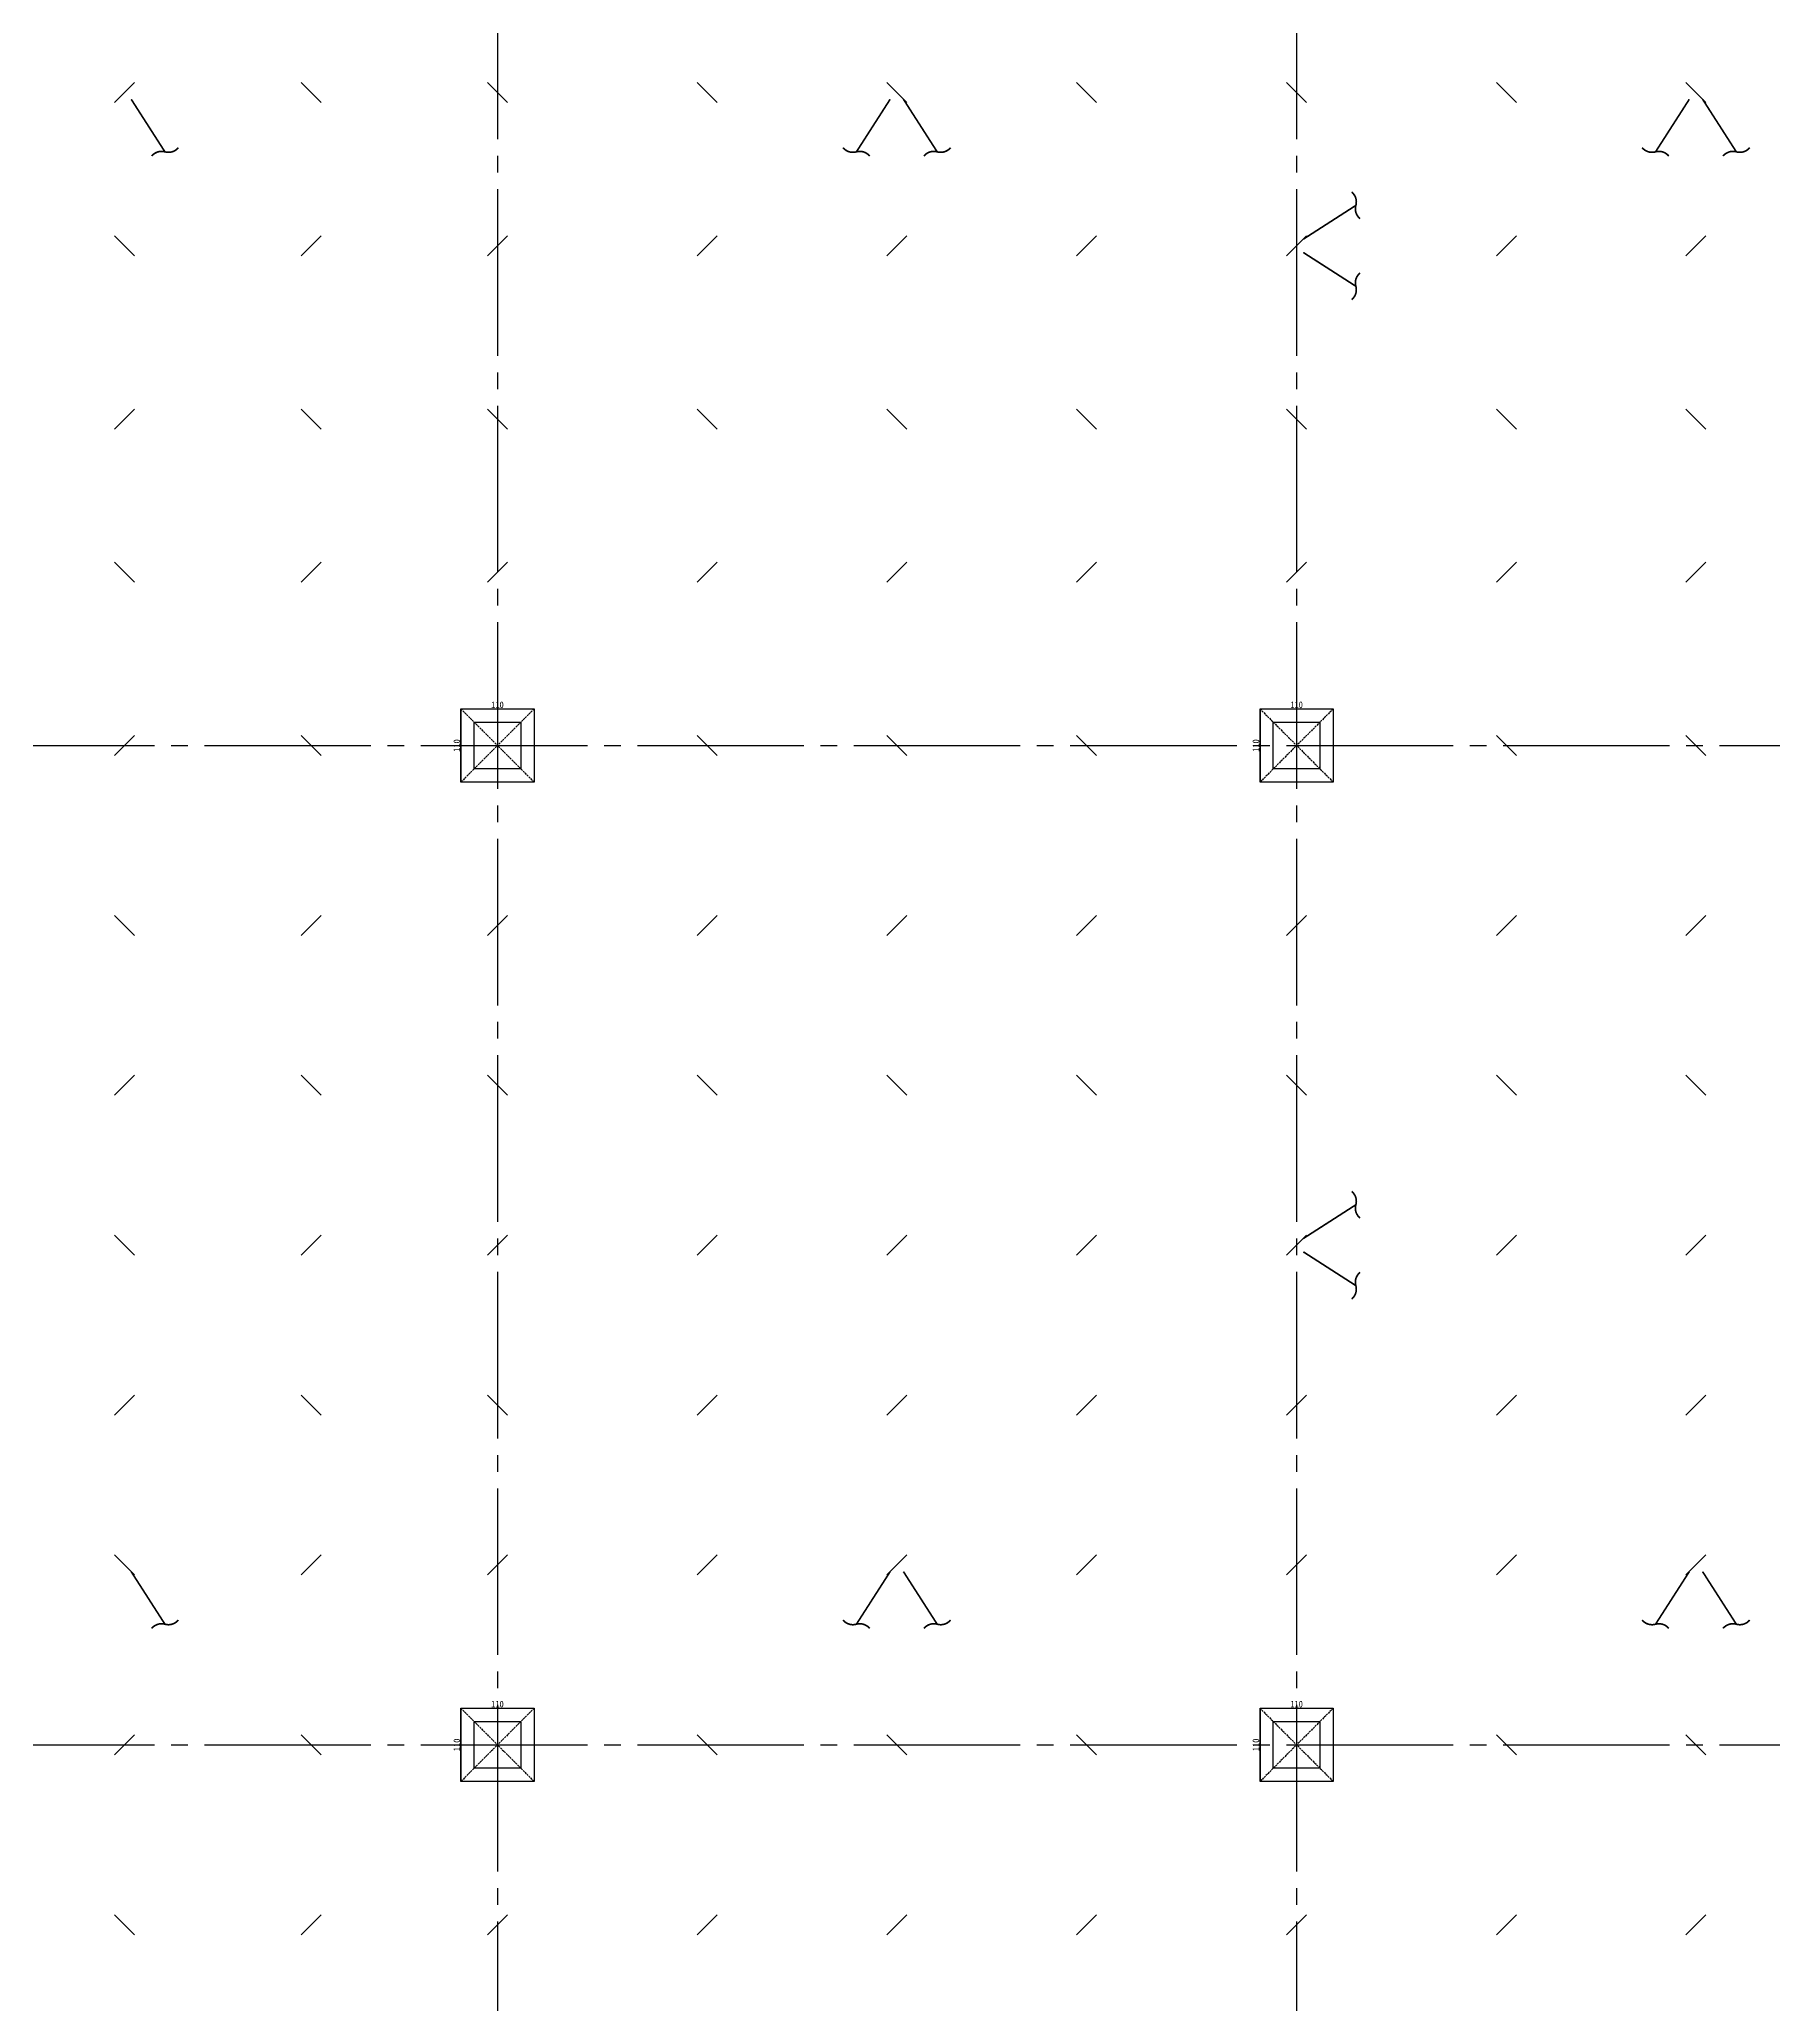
# Model space of a CAD drawing. Header units: millimetres. Extents: x -960 to 39633, y -720 to 12125.
# Drawn here: x 12032 to 14636, y 5610 to 8560 of the extents above; entities that cross this region are included whole.
import ezdxf

# ---------------------------------------------------------------- set-up
doc = ezdxf.new("R2010")
doc.units = ezdxf.units.MM
doc.header["$LTSCALE"] = 100
for name, pattern in [('X-S-FAB-L05$0$COL-CEN-LIN', [3.25, 2.5, -0.25, 0.25, -0.25]), ('X-S-FAB-L05$0$DASHED', [0.75, 0.5, -0.25]), ('X-S-FAB-L05$0$HIDDEN', [0.4, 0.3, -0.1])]:
    doc.linetypes.add(name, pattern=pattern)
for name, color, linetype in [('0-xref', 7, 'Continuous'), ('X-S-FAB-L05$0$BEAM', 8, 'Continuous'), ('X-S-FAB-L05$0$BLOCK', 8, 'Continuous'), ('X-S-FAB-L05$0$BR-D', 8, 'X-S-FAB-L05$0$DASHED'), ('X-S-FAB-L05$0$CCL', 8, 'X-S-FAB-L05$0$COL-CEN-LIN'), ('X-S-FAB-L05$0$COL', 8, 'Continuous'), ('X-S-FAB-L05$0$COL-S', 8, 'Continuous'), ('X-S-FAB-L05$0$S-鋼柱', 8, 'Continuous'), ('X-S-FAB-L05$0$斜撐', 8, 'Continuous')]:
    doc.layers.add(name, color=color, linetype=linetype)
doc.layers.add('X-S-FAB-L05$0$XREF', color=8, linetype='Continuous', lineweight=0)
doc.styles.add('X-S-FAB-L05$0$DIM', font='', dxfattribs={"width": 0.8})
doc.styles.get('X-S-FAB-L05$0$DIM').set_extended_font_data('MingLiU')
doc.dimstyles.new('X-S-FAB-L05$0$JJP_005_defpoint', dxfattribs={"dimtxt": 20, "dimasz": 0.5, "dimexe": 0.5, "dimexo": 0.5, "dimgap": 0.5, "dimtad": 1, "dimdsep": 46, "dimtxsty": 'X-S-FAB-L05$0$DIM', "dimblk": 'X-S-FAB-L05$0$_None', "dimcen": 10, "dimclrd": 256, "dimclre": 256, "dimclrt": 256, "dimadec": 0, "dimazin": 0, "dimtfac": 1, "dimtix": 1, "dimtmove": 2, "dimatfit": 3, "dimldrblk": 'X-S-FAB-L05$0$_None', "dimfxl": 0.5, "dimtolj": 1, "dimtzin": 0, "dimarcsym": 0})

# ---------------------------------------------------------------- blocks, each defined once
blk = doc.blocks.new('*D173')
at = {"layer": 'DefPoints', "lineweight": -2, "transparency": 16777216}
blk.add_line((0, 0), (110, 0), dxfattribs=at)
at = {"layer": 'DefPoints', "color": 0, "transparency": 16777216}
for p in [(0, 0), (110, 0), (110, 0)]:
    blk.add_point(p, dxfattribs=at)
at = {"layer": 'DefPoints', "transparency": 16777216, "insert": (55, 6.1), "char_height": 10, "attachment_point": 5, "style": 'X-S-FAB-L05$0$DIM'}
blk.add_mtext('\\A1;110', dxfattribs=at)
blk = doc.blocks.new('X-S-FAB-L05$0$_None')
blk = doc.blocks.new('*D174')
at = {"layer": 'DefPoints', "lineweight": -2, "transparency": 16777216}
blk.add_line((0, 0), (0, -110), dxfattribs=at)
at = {"layer": 'DefPoints', "color": 0, "transparency": 16777216}
for p in [(0, 0), (0, -110), (0, -110)]:
    blk.add_point(p, dxfattribs=at)
at = {"layer": 'DefPoints', "transparency": 16777216, "insert": (-6.1, -55), "char_height": 10, "attachment_point": 5, "rotation": 90, "style": 'X-S-FAB-L05$0$DIM'}
blk.add_mtext('\\A1;110', dxfattribs=at)
blk = doc.blocks.new('X-S-FAB-L05$0$斜撐')
at = {"layer": 'X-S-FAB-L05$0$BR-D', "const_width": 0.5}
blk.add_lwpolyline([(962.11, 215.55, -0.296213), (957.95, 215.19, 0.299957), (953.75, 214.85, 0.006918)], format="xyb", dxfattribs=at)
at = {"layer": 'X-S-FAB-L05$0$BR-D', "linetype": 'ByBlock', "const_width": 0.5}
blk.add_lwpolyline([(964.37, 197.57), (957.95, 215.19)], dxfattribs=at)
blk = doc.blocks.new('X-S-FAB-L05$0$SC1')
at = {"layer": 'DefPoints'}
blk.add_line((27925, 8342.1), (27955, 8312.1), dxfattribs=at)
blk = doc.blocks.new('X-S-FAB-L05$0$VC(C)')
at = {"layer": 'X-S-FAB-L05$0$S-鋼柱', "rotation": 90}
for p in [(20487.1, -19460), (20767.1, -19690), (21047.1, -19690), (21362.1, -19690), (21646.7, -19690), (21931.7, -19690), (22247.1, -19690), (22562.1, -19690), (22846.7, -19690), (20487.1, -19950), (20767.1, -20180), (21047.1, -20180), (21362.1, -20180), (21646.7, -20180), (21931.7, -20180), (22247.1, -20180), (22562.1, -20180), (22846.7, -20180), (20487.1, -20440), (20767.1, -20710), (21047.1, -20710), (21362.1, -20710), (21646.7, -20710), (21931.7, -20710), (22247.1, -20710), (22562.1, -20710), (22846.7, -20710), (20487.1, -20950), (20767.1, -21190), (21047.1, -21190), (21362.1, -21190), (21646.7, -21190), (21931.7, -21190), (22247.1, -21190), (22562.1, -21190), (22846.7, -21190), (20487.1, -21430), (21362.1, -21430), (21646.7, -21430), (21931.7, -21430), (22247.1, -21430), (22562.1, -21430), (22846.7, -21430), (20767.1, -21670), (21047.1, -21670), (21362.1, -21670), (21646.7, -21670), (21931.7, -21670), (22247.1, -21670), (22562.1, -21670), (22846.7, -21670), (20487.1, -21940), (20767.1, -22210), (21047.1, -22210), (21362.1, -22210), (21646.7, -22210), (21931.7, -22210), (22247.1, -22210), (22562.1, -22210), (22846.7, -22210)]:
    blk.add_blockref('X-S-FAB-L05$0$SC1', p, dxfattribs=at)
at = {"layer": 'X-S-FAB-L05$0$S-鋼柱'}
for p in [(-15500, 152.9), (-15220, 152.9), (-14905, 152.9), (-14620.4, 152.9), (-14335.4, 152.9), (-14020, 152.9), (-13705, 152.9), (-13420.4, 152.9), (-15780, -77.1), (-15500, -337.1), (-15220, -337.1), (-14905, -337.1), (-14620.4, -337.1), (-14335.4, -337.1), (-14020, -337.1), (-13705, -337.1), (-13420.4, -337.1), (-15780, -567.1), (-15500, -827.1), (-14905, -827.1), (-14620.4, -827.1), (-14335.4, -827.1), (-13705, -827.1), (-13420.4, -827.1), (-15780, -1097.1), (-15500, -1337.1), (-15220, -1337.1), (-14905, -1337.1), (-14620.4, -1337.1), (-14335.4, -1337.1), (-14020, -1337.1), (-13705, -1337.1), (-13420.4, -1337.1), (-15780, -1577.1), (-15500, -1817.1), (-15220, -1817.1), (-15780, -2057.1), (-15500, -2327.1), (-14905, -2327.1), (-14620.4, -2327.1), (-14335.4, -2327.1), (-13705, -2327.1), (-13420.4, -2327.1), (-15780, -2597.1)]:
    blk.add_blockref('X-S-FAB-L05$0$SC1', p, dxfattribs=at)
at = {"layer": 'X-S-FAB-L05$0$斜撐'}
for p, xscale, yscale, zscale, rotation in [((16657.2, 10492.6), 5, 5, 5, 192.6853631040206), ((8822.4, 10492.6), -4.999999999999998, 5, 5, 167.3146368959794), ((17816.8, 10492.6), 5.000000000000001, 5.000000000000001, 5.000000000000001, 192.6853631040205), ((10022.4, 10492.6), -4.999999999999998, 5, 5, 167.3146368959794), ((19016.8, 10492.6), 5.000000000000004, 5.000000000000004, 5.000000000000004, 192.6853631040204), ((11907.4, 12747.2), 5.000000000000002, 5.000000000000002, 5.000000000000002, 282.6853631040207), ((11907.4, 3752.8), -5, 5, 5, 257.3146368959793), ((11907.4, 11247.2), 5.000000000000002, 5.000000000000002, 5.000000000000002, 282.6853631040207), ((11907.4, 2252.8), -5, 5, 5, 257.3146368959793), ((16657.2, 8282.6), 5, 5, 5, 192.6853631040206), ((8822.4, 8282.6), -4.999999999999998, 5, 5, 167.3146368959794), ((17816.8, 8282.6), 5.000000000000001, 5.000000000000001, 5.000000000000001, 192.6853631040205), ((10022.4, 8282.6), -4.999999999999998, 5, 5, 167.3146368959794), ((19016.8, 8282.6), 5.000000000000001, 5.000000000000001, 5.000000000000001, 192.6853631040205)]:
    blk.add_blockref('X-S-FAB-L05$0$斜撐', p, dxfattribs=dict(at, xscale=xscale, yscale=yscale, zscale=zscale, rotation=rotation))
blk = doc.blocks.new('*U58')
at = {"layer": 'DefPoints', "linetype": 'X-S-FAB-L05$0$HIDDEN', "ltscale": 0.1}
for p, q in [((110, 0), (0, -110)), ((0, 0), (110, -110))]:
    blk.add_line(p, q, dxfattribs=at)
at = {"layer": 'X-S-FAB-L05$0$COL', "ltscale": 0.1}
blk.add_lwpolyline([(0, 0), (110, 0), (110, -110), (0, -110)], close=True, dxfattribs=at)
at = {"layer": 'DefPoints'}
dim = blk.add_linear_dim(base=(0, -110), p1=(0, 0), p2=(0, -110), angle=90, dimstyle='X-S-FAB-L05$0$JJP_005_defpoint', override={"dimtxt": 10}, dxfattribs=at)
dim.commit()
dim.dimension.update_dxf_attribs({"geometry": '*D174', "text_midpoint": (-6.067, -55)})
dim = blk.add_linear_dim(base=(110, 0), p1=(0, 0), p2=(110, 0), dimstyle='X-S-FAB-L05$0$JJP_005_defpoint', override={"dimtxt": 10}, dxfattribs=at)
dim.commit()
dim.dimension.update_dxf_attribs({"geometry": '*D173', "text_midpoint": (55, 6.067)})
blk = doc.blocks.new('X-S-FAB-L05$0$FAB2-L05')
at = {"layer": 'X-S-FAB-L05$0$CCL'}
for p, q in [((-13440, 11005), (-13440, 0)), ((-12240, 11005), (-12240, 0)), ((-26880, 8220), (1210, 8220)), ((-26880, 6720), (1210, 6720))]:
    blk.add_line(p, q, dxfattribs=at)
at = {"layer": 'X-S-FAB-L05$0$COL-S'}
for points in [[(-13475, 8255), (-13405, 8255), (-13405, 8185), (-13475, 8185)], [(-12275, 8255), (-12205, 8255), (-12205, 8185), (-12275, 8185)], [(-13475, 6755), (-13405, 6755), (-13405, 6685), (-13475, 6685)], [(-12275, 6755), (-12205, 6755), (-12205, 6685), (-12275, 6685)]]:
    blk.add_lwpolyline(points, close=True, dxfattribs=at)
at = {"layer": 'X-S-FAB-L05$0$BEAM'}
for p in [(-13495, 8275), (-12295, 8275), (-13495, 6775), (-12295, 6775)]:
    blk.add_blockref('*U58', p, dxfattribs=at)
blk = doc.blocks.new('X-S-FAB-L05')
at = {"layer": 'X-S-FAB-L05$0$COL-S'}
for points in [[(12685, 7535), (12755, 7535), (12755, 7465), (12685, 7465)], [(13885, 7535), (13955, 7535), (13955, 7465), (13885, 7465)], [(12685, 6035), (12755, 6035), (12755, 5965), (12685, 5965)], [(13885, 6035), (13955, 6035), (13955, 5965), (13885, 5965)]]:
    blk.add_lwpolyline(points, close=True, dxfattribs=at)
at = {"layer": 'X-S-FAB-L05$0$BEAM'}
for p in [(12665, 7555), (13865, 7555), (12665, 6055), (13865, 6055)]:
    blk.add_blockref('*U58', p, dxfattribs=at)
at = {"layer": 'X-S-FAB-L05$0$BLOCK'}
blk.add_blockref('X-S-FAB-L05$0$FAB2-L05', (26160, -720), dxfattribs=at)
at = {"layer": 'X-S-FAB-L05$0$XREF'}
blk.add_blockref('X-S-FAB-L05$0$VC(C)', (0, 0), dxfattribs=at)

msp = doc.modelspace()

# ---------------------------------------------------------------- block references
at = {"layer": '0-xref'}
msp.add_blockref('X-S-FAB-L05', (0, 0), dxfattribs=at)

doc.saveas('drawing.dxf')
